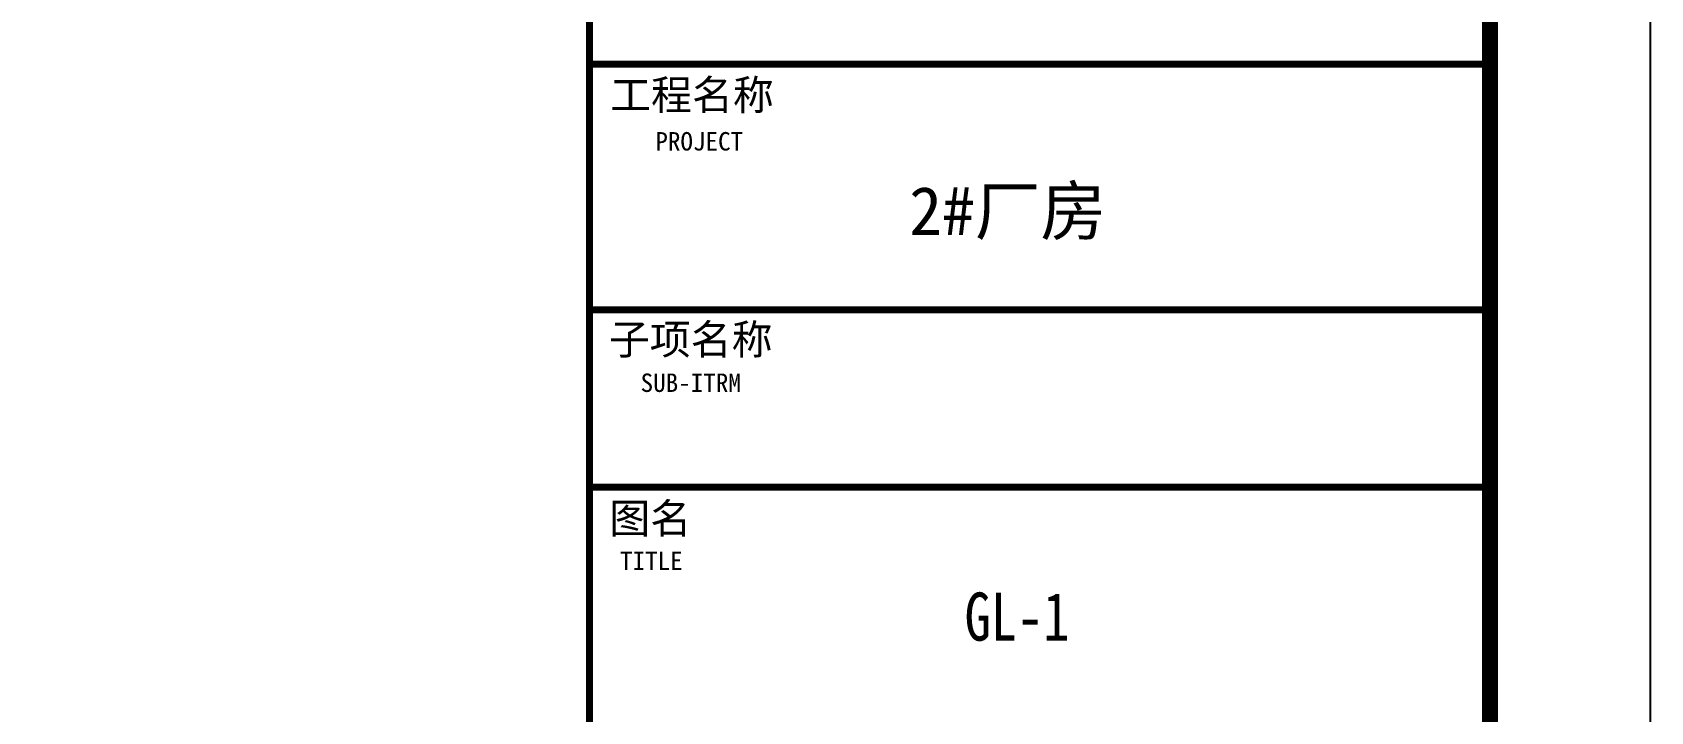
# Model space of a CAD drawing. Extents: x 31695611 to 39053694, y -59225 to 904195.
# Drawn here: x 39043613 to 39053694, y 835173 to 839405 of the extents above; entities that cross this region are included whole.
import ezdxf
from ezdxf.enums import TextEntityAlignment as Align

# ---------------------------------------------------------------- set-up
doc = ezdxf.new("R2010")
doc.units = 0
doc.header["$LTSCALE"] = 1000
doc.header["$MEASUREMENT"] = 0
doc.layers.get('0').update_dxf_attribs({"linetype": 'CONTINUOUS'})
for name, color, linetype in [('PUB_TAB', 7, 'CONTINUOUS'), ('PUB_TEXT', 7, 'CONTINUOUS'), ('PUB_TITLE', 4, 'CONTINUOUS')]:
    doc.layers.add(name, color=color, linetype=linetype)
doc.styles.add('-宋体', font='', dxfattribs={"width": 0.8})
doc.styles.add('STYLE-黑体', font='simhei.ttf')
doc.styles.add('TQ', font='')
doc.styles.get('-宋体').set_extended_font_data('SimSun')
doc.styles.get('TQ').set_extended_font_data('SimSun')

# ---------------------------------------------------------------- blocks, each defined once
blk = doc.blocks.new('TK')
at = {"layer": 'PUB_TITLE', "const_width": 42.5}
for points in [[(31008732, -52688), (31008732, -92688)], [(31008732, -72801), (31014342, -72801)], [(31008732, -74331), (31014342, -74331)], [(31008732, -75436), (31014342, -75436)]]:
    blk.add_lwpolyline(points, dxfattribs=at)
at = {"layer": 'PUB_TEXT', "attachment_point": 1, "style": 'TQ'}
for s, insert, char_height, width in [('工程名称', (31008860, -72899), 187, 1111.8), ('PROJECT', (31009142, -73224), 114.8, 2399.55), ('子项名称', (31008852, -74422), 187, 1111.8), ('SUB-ITRM', (31009050, -74728), 114.8, 2399.55), ('图名', (31008855, -75537), 187, 1111.8), ('TITLE', (31008922, -75837), 114.8, 2399.55)]:
    blk.add_mtext(s, dxfattribs=dict(at, insert=insert, char_height=char_height, width=width))

msp = doc.modelspace()

# ---------------------------------------------------------------- linework, layer by layer
at = {"layer": 'PUB_TITLE'}
msp.add_lwpolyline([(38979394.5, 818319.3), (39053694.5, 818319.3), (39053694.5, 860319.3), (38979394.5, 860319.3)], close=True, dxfattribs=at)
at = {"layer": 'PUB_TITLE', "const_width": 100}
msp.add_lwpolyline([(38981894.5, 819319.3), (39052694.5, 819319.3), (39052694.5, 859319.3), (38981894.5, 859319.3)], close=True, dxfattribs=at)

# ---------------------------------------------------------------- block references
msp.add_blockref('TK', (8038352.4, 912007.7))
msp.add_blockref('TK', (8038352.4, 912007.7))

# ---------------------------------------------------------------- texts
at = {"layer": 'PUB_TAB'}
for s, style, width, p in [('2#厂房', 'STYLE-黑体', 1.000119, (39049689.3, 838143)), ('GL-1', '-宋体', 0.8, (39049747.1, 835615.5))]:
    msp.add_text(s, height=300, dxfattribs=dict(at, style=style, width=width)).set_placement(p, align=Align.CENTER)

doc.saveas('drawing.dxf')
